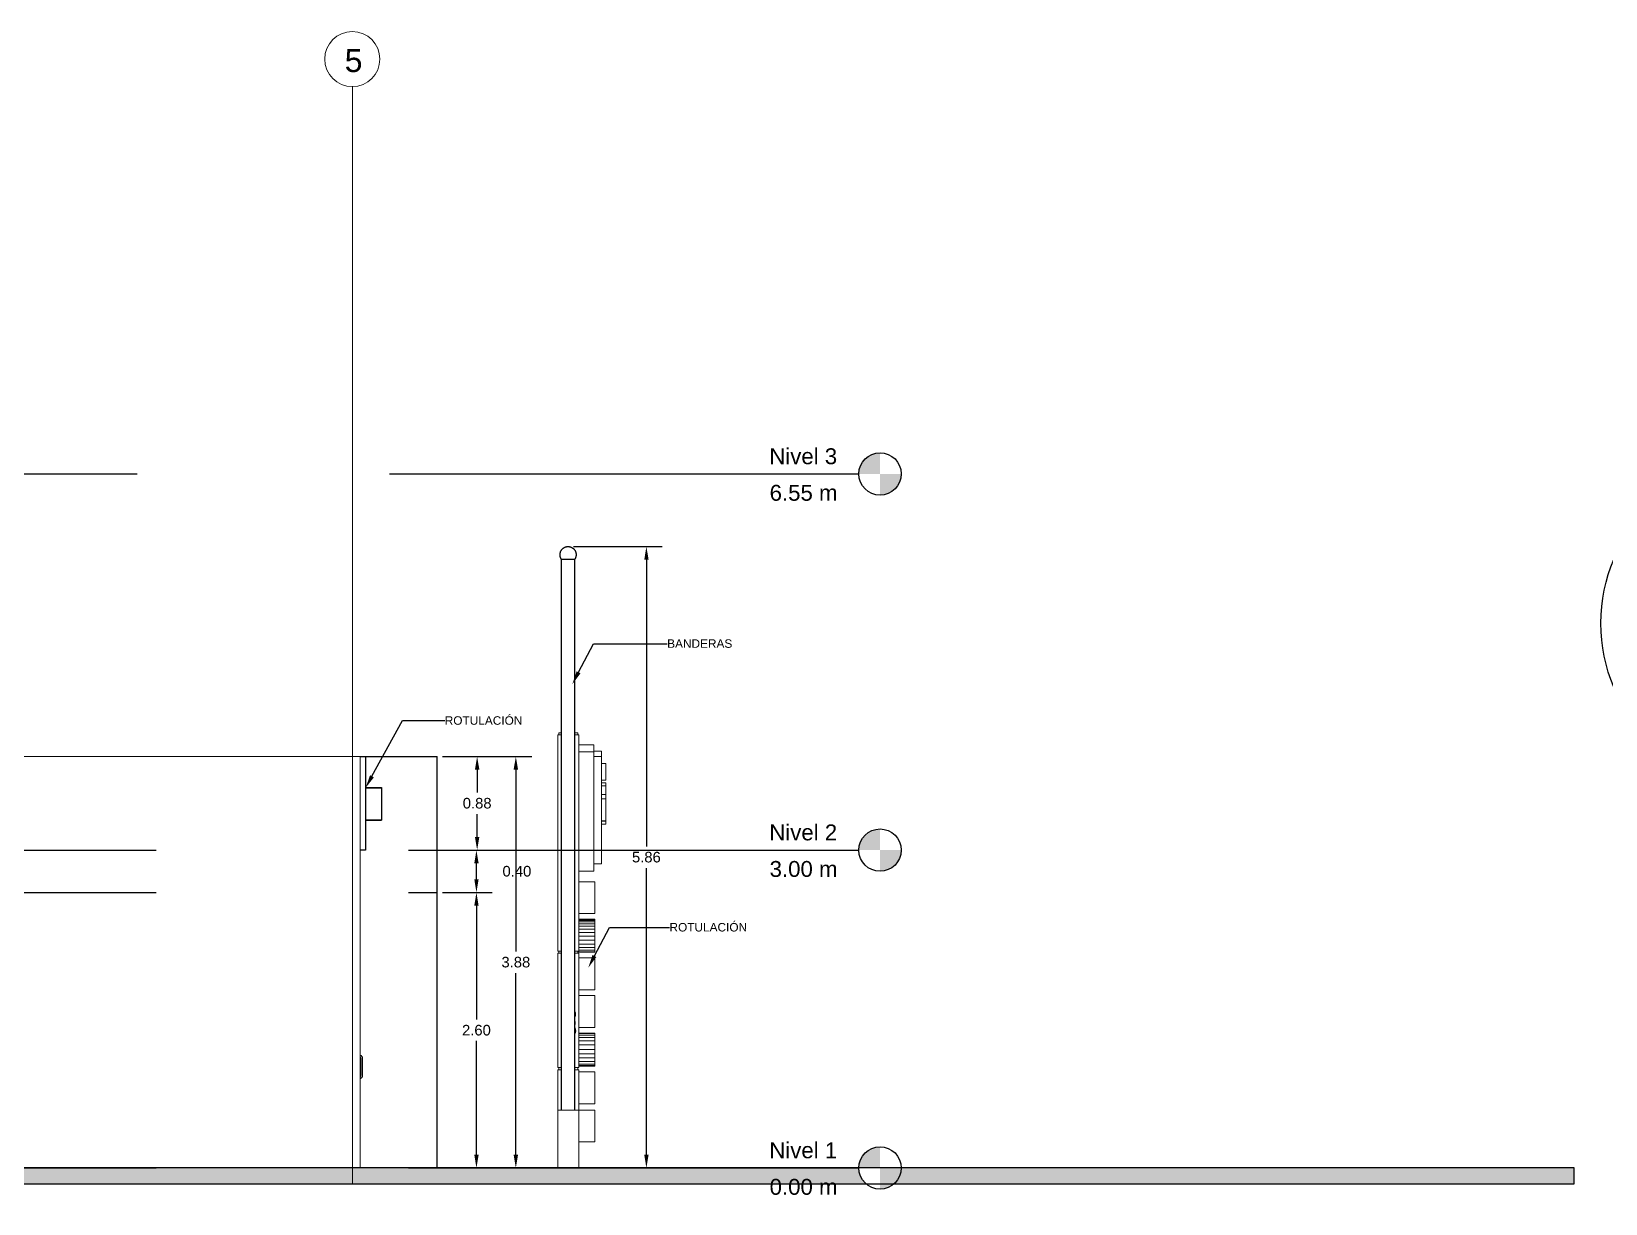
# Model space of a CAD drawing. Header units: inches. Extents: x -6 to 158, y 10 to 161.
# Drawn here: x 37.14 to 51.99, y 12.9 to 23.96 of the extents above; entities that cross this region are included whole.
import ezdxf
from ezdxf import colors
from ezdxf.entities.mleader import LeaderData, LeaderLine
from ezdxf.math import Vec2, Vec3

# ---------------------------------------------------------------- set-up
doc = ezdxf.new("R2010")
doc.units = ezdxf.units.IN
doc.header["$MEASUREMENT"] = 0
doc.linetypes.add('DASHED2', pattern=[9.525, 6.35, -3.175])
doc.linetypes.add('Grid Line', pattern=[22.225, 12.7, -3.175, 3.175, -3.175])
for name, color, linetype in [('10 HATCH 2', 9, 'Continuous'), ('2', 2, 'Continuous'), ('2 Ejes 2', 2, 'Continuous'), ('4 Paredes', 5, 'Continuous'), ('5 Muebles', 1, 'Continuous'), ('6', 6, 'Continuous'), ('Dim', 2, 'Continuous'), ('Proy', 1, 'DASHED2'), ('TEXTO', 2, 'Continuous')]:
    doc.layers.add(name, color=color, linetype=linetype)
for name, color, linetype, lineweight in [('A-COLS', 3, 'Continuous', 9), ('A-DOOR', 2, 'Continuous', 9), ('A-FLOR', 5, 'Continuous', 9), ('A-GENM', 3, 'Continuous', 9), ('A-WALL', 5, 'Continuous', 9), ('L-SITE', 91, 'Continuous', 18), ('S-GRID', 1, 'Continuous', 9), ('S-GRID-IDEN', 1, 'Continuous', 9)]:
    doc.layers.add(name, color=color, linetype=linetype, lineweight=lineweight)
doc.styles.add('Arial', font='arial.ttf', dxfattribs={"height": 250})
doc.styles.add('Arial_1', font='arial.ttf', dxfattribs={"height": 450})
doc.styles.add('style1', font='micross.ttf')
doc.dimstyles.new('1-50', dxfattribs={"dimscale": 0.05, "dimtxt": 2, "dimasz": 2.5, "dimexe": 3, "dimexo": 1, "dimgap": 1, "dimtad": 0, "dimtih": 1, "dimtoh": 1, "dimzin": 1, "dimdsep": 46, "dimtxsty": 'style1', "dimcen": 2.5, "dimclrd": 124, "dimclre": 124, "dimclrt": 1, "dimadec": 0, "dimazin": 0, "dimtfac": 1, "dimtmove": 2, "dimatfit": 3, "dimfxl": 1, "dimtolj": 1, "dimtzin": 0, "dimlwd": -1, "dimlwe": -1, "dimarcsym": 0})

# ---------------------------------------------------------------- blocks, each defined once
blk = doc.blocks.new('Dbl_Door_16780 - EFCO D300 Double-2139893-Section 2')
at = {"layer": 'A-DOOR'}
for p, q in [((14282, 1035), (14282, 873)), ((14296, 873), (14296, 1036))]:
    blk.add_line(p, q, dxfattribs=at)
for centre, radius, start, end in [((14261, 1033), 35.5, 4.1415, 65.9215), ((14261, 1033), 22, 5.2626, 48.8443), ((14261, 875), 22, 311.1557, 354.7374), ((14261, 875), 35.5, 294.0785, 355.8585)]:
    blk.add_arc(centre, radius, start, end, dxfattribs=at)
blk = doc.blocks.new('Pilares 1 - Pilares 1-954423-Section 2')
at = {"layer": 'A-COLS'}
for p, q in [((16173, 4087), (16139, 4087)), ((16139, 2047), (16139, 4087)), ((16149, 4107), (16173, 4107)), ((16149, 4087), (16149, 4107)), ((16299, 4107), (16329, 4107)), ((16339, 4087), (16299, 4087)), ((16329, 4107), (16329, 4087)), ((16339, 2047), (16339, 4087)), ((16139, 2047), (16173, 2047)), ((16173, 2027), (16139, 2027)), ((16139, 947), (16139, 2027)), ((16149, 2027), (16149, 2047)), ((16299, 2047), (16339, 2047)), ((16339, 2027), (16299, 2027)), ((16329, 2047), (16329, 2027)), ((16339, 947), (16339, 2027)), ((16139, 947), (16173, 947)), ((16173, 927), (16139, 927)), ((16139, 546), (16139, 927)), ((16149, 927), (16149, 947)), ((16299, 947), (16339, 947)), ((16339, 927), (16299, 927)), ((16329, 947), (16329, 927)), ((16339, 546), (16339, 927)), ((16139, 546), (16339, 546)), ((16139, 0), (16139, 546)), ((16339, 0), (16339, 546))]:
    blk.add_line(p, q, dxfattribs=at)
blk = doc.blocks.new('Pilares 3 - Pilares 3-989209-Section 2')
at = {"layer": 'A-COLS'}
for p, q in [((16480, 3992), (16339, 3992)), ((16339, 3928), (16480, 3928)), ((16550, 3934), (16480, 3934)), ((16480, 3882), (16550, 3882)), ((16592, 3818), (16550, 3818)), ((16550, 3661), (16592, 3661)), ((16592, 3634), (16550, 3634)), ((16592, 3605), (16550, 3605)), ((16592, 3605), (16592, 3565)), ((16550, 3525), (16592, 3525)), ((16550, 3485), (16592, 3485)), ((16592, 3565), (16592, 3525)), ((16592, 3485), (16592, 3478)), ((16592, 3277), (16550, 3277)), ((16550, 3274), (16592, 3274)), ((16550, 3246), (16592, 3246)), ((16550, 2871), (16480, 2871)), ((16480, 2800), (16339, 2800))]:
    blk.add_line(p, q, dxfattribs=at)
at = {"layer": 'A-COLS', "flags": 128}
for points in [[(16592, 3818), (16592, 3817), (16592, 3813)], [(16592, 3813), (16592, 3806), (16592, 3797), (16592, 3786), (16592, 3772), (16592, 3758), (16592, 3742), (16592, 3727), (16592, 3712), (16592, 3698), (16592, 3686), (16592, 3676), (16592, 3668), (16592, 3663), (16592, 3661), (16592, 3661)]]:
    blk.add_lwpolyline(points, dxfattribs=at)
at = {"layer": 'A-COLS'}
for points, knots in [([(16480, 3928), (16480, 3975), (16480, 3989), (16480, 3992), (16480, 3992)], [-1.9282012, -1.9282012, -1.9282012, -1.9282012, -1.3134954, -0.9641006, -0.9641006, -0.9641006, -0.9641006]), ([(16480, 2800), (16480, 2858), (16480, 2934), (16480, 3019), (16480, 3151), (16480, 3317), (16480, 3515), (16480, 3732), (16480, 3928)], [-3.230316, -3.230316, -3.230316, -3.230316, -2.852618, -2.428352, -1.930011, -1.338994, -0.676423, 0, 0, 0, 0]), ([(16550, 3934), (16550, 3934), (16550, 3934), (16550, 3933), (16550, 3932), (16550, 3931), (16550, 3930), (16550, 3928), (16550, 3927), (16550, 3925), (16550, 3920), (16550, 3912), (16550, 3899), (16550, 3886), (16550, 3881)], [0.9811172, 0.9811172, 0.9811172, 0.9811172, 1.0517461, 1.1393916, 1.2270371, 1.2708599, 1.3146827, 1.3585054, 1.4023282, 1.4680623, 1.5337964, 1.6652647, 1.796733, 1.8730419, 1.8730419, 1.8730419, 1.8730419]), ([(16550, 3882), (16550, 3843), (16550, 3773), (16550, 3687), (16550, 3616), (16550, 3567), (16550, 3531), (16550, 3505), (16550, 3481), (16550, 3450), (16550, 3414), (16550, 3374), (16550, 3336), (16550, 3299), (16550, 3262), (16550, 3225), (16550, 3189), (16550, 3153), (16550, 3120), (16550, 3090), (16550, 3069), (16550, 3055), (16550, 3041), (16550, 3027), (16550, 3012), (16550, 3001), (16550, 2991), (16550, 2982), (16550, 2974), (16550, 2963), (16550, 2944), (16550, 2916), (16550, 2888), (16550, 2871)], [0, 0, 0, 0, 0.14357, 0.287139, 0.430709, 0.574278, 0.646063, 0.717848, 0.789633, 0.861418, 1.004987, 1.148557, 1.292126, 1.435696, 1.579266, 1.722835, 1.866405, 2.009974, 2.153544, 2.297114, 2.413764, 2.472089, 2.530414, 2.647064, 2.70539, 2.763715, 2.82204, 2.851202, 2.880365, 2.93869, 2.997015, 3.113666, 3.230316, 3.230316, 3.230316, 3.230316]), ([(16592, 3634), (16592, 3634), (16592, 3632), (16592, 3619), (16592, 3608), (16592, 3604)], [1.633344, 1.633344, 1.633344, 1.633344, 1.7320324, 1.8898499, 1.9997514, 1.9997514, 1.9997514, 1.9997514]), ([(16592, 3525), (16592, 3522), (16592, 3509), (16592, 3499), (16592, 3485), (16592, 3485)], [0.1367898, 0.1367898, 0.1367898, 0.1367898, 0.1765049, 0.343638, 0.4933945, 0.4933945, 0.4933945, 0.4933945]), ([(16592, 3478), (16592, 3418), (16592, 3364), (16592, 3309), (16592, 3277)], [0, 0, 0, 0, 0.2087756, 0.3729042, 0.3729042, 0.3729042, 0.3729042])]:
    blk.add_open_spline(points, degree=3, knots=knots, dxfattribs=at)
for points in [[(16592, 3277), (16592, 3276), (16592, 3275), (16592, 3274)], [(16592, 3274), (16592, 3270), (16592, 3260), (16592, 3246)]]:
    blk.add_open_spline(points, degree=3, dxfattribs=at)
blk = doc.blocks.new('American_Flag_9144 - American_Flag_9144-992217-Section 2')
at = {"layer": '4 Paredes'}
for p, q in [((16172, 5744), (16172, 546)), ((16236, 5744), (16172, 5744)), ((16299, 5744), (16236, 5744)), ((16299, 546), (16299, 5744)), ((16303, 1371), (16299, 1400))]:
    blk.add_line(p, q, dxfattribs=at)
at = {"layer": '4 Paredes', "flags": 128}
for points in [[(16174, 5744), (16172, 5747), (16170, 5749), (16169, 5752), (16168, 5755), (16166, 5757), (16165, 5760), (16164, 5763), (16163, 5766), (16162, 5769), (16162, 5772), (16161, 5775), (16161, 5778), (16160, 5781), (16160, 5784), (16160, 5787), (16160, 5790), (16160, 5793), (16160, 5797), (16161, 5800), (16161, 5803), (16162, 5806), (16163, 5809), (16164, 5812), (16165, 5814), (16166, 5817), (16167, 5820), (16168, 5823), (16170, 5826), (16171, 5828), (16173, 5831), (16175, 5833), (16177, 5836), (16178, 5838), (16181, 5841), (16183, 5843), (16185, 5845), (16187, 5847), (16190, 5849), (16192, 5851), (16195, 5852), (16197, 5854), (16200, 5856), (16203, 5857), (16205, 5858), (16208, 5859), (16211, 5861), (16214, 5862), (16217, 5862), (16220, 5863), (16223, 5864), (16226, 5864), (16229, 5865), (16232, 5865), (16235, 5865), (16236, 5865)], [(16236, 5865), (16239, 5865), (16242, 5865), (16245, 5864), (16248, 5864), (16251, 5863), (16254, 5863), (16257, 5862), (16260, 5861), (16263, 5860), (16266, 5859), (16269, 5857), (16271, 5856), (16274, 5854), (16277, 5853), (16279, 5851), (16282, 5849), (16284, 5847), (16286, 5845), (16289, 5843), (16291, 5841), (16293, 5839), (16295, 5836), (16297, 5834), (16299, 5831), (16300, 5829), (16302, 5826), (16303, 5824), (16305, 5821), (16306, 5818), (16307, 5815), (16308, 5812), (16309, 5809), (16310, 5806), (16310, 5803), (16311, 5800), (16311, 5797), (16312, 5794), (16312, 5791), (16312, 5788), (16312, 5785), (16312, 5782), (16311, 5779), (16311, 5776), (16310, 5773), (16310, 5770), (16309, 5767), (16308, 5764), (16307, 5761), (16306, 5758), (16305, 5755), (16303, 5752), (16302, 5750), (16300, 5747), (16299, 5745), (16298, 5744)], [(16299, 1419), (16300, 1420), (16304, 1432), (16306, 1437), (16307, 1446), (16307, 1454), (16306, 1464), (16301, 1477)], [(16299, 1342), (16302, 1363), (16303, 1371)], [(16301, 1265), (16306, 1280), (16308, 1291), (16307, 1300), (16305, 1308), (16299, 1326)]]:
    blk.add_lwpolyline(points, dxfattribs=at)
at = {"layer": '4 Paredes'}
for centre, major_axis, start_param, end_param in [((16289, 1472), (11.9, 4.5), 6.283178, 6.731605), ((16289, 1472), (11.9, 4.5), 5.549841, 6.012308), ((16289, 1472), (11.9, 4.5), 6.01231, 6.274108), ((16289, 1269), (-11.9, 4.5), 3.41247, 3.873019), ((16289, 1269), (-11.9, 4.5), 2.69518, 3.1416), ((16289, 1269), (-11.9, 4.5), 3.15067, 3.412468)]:
    blk.add_ellipse(centre, major_axis=major_axis, ratio=0.375005, start_param=start_param, end_param=end_param, dxfattribs=at)
blk.add_open_spline([(16299, 1371), (16300, 1371), (16300, 1371), (16301, 1371), (16303, 1371), (16303, 1371), (16304, 1371), (16303, 1371), (16303, 1371)], degree=3, knots=[-0.5212472, -0.5212472, -0.5212472, -0.5212472, -0.5, -0.4444444, -0.3888889, -0.3333333, -0.2777778, -0.2222222, -0.2222222, -0.2222222, -0.2222222], dxfattribs=at)
blk = doc.blocks.new('*D485')
at = {"layer": 'Defpoints', "color": 0, "transparency": 16777216}
for p in [(40.963, 15.832), (41.334, 15.832), (40.963, 13.232)]:
    blk.add_point(p, dxfattribs=at)
at = {"layer": 'Dim', "color": 124, "transparency": 16777216}
for p, q in [((41.013, 15.832), (41.484, 15.832)), ((41.334, 15.707), (41.334, 14.634)), ((41.334, 13.357), (41.334, 14.431)), ((41.013, 13.232), (41.484, 13.232))]:
    blk.add_line(p, q, dxfattribs=at)
for points in [[(41.314, 15.707), (41.355, 15.707), (41.334, 15.832)], [(41.314, 13.357), (41.355, 13.357), (41.334, 13.232)]]:
    blk.add_solid(points, dxfattribs=at)
at = {"layer": 'Dim', "color": 1, "transparency": 16777216, "insert": (41.334, 14.532), "char_height": 0.1, "attachment_point": 5, "style": 'style1'}
blk.add_mtext('\\A1;2.60', dxfattribs=at)
blk = doc.blocks.new('*D486')
at = {"layer": 'Defpoints', "color": 0, "transparency": 16777216}
for p in [(40.963, 16.232), (41.334, 16.232), (40.982, 15.832)]:
    blk.add_point(p, dxfattribs=at)
at = {"layer": 'Dim', "color": 124, "transparency": 16777216}
for p, q in [((41.013, 16.232), (41.484, 16.232)), ((41.334, 15.957), (41.334, 16.107)), ((41.032, 15.832), (41.484, 15.832))]:
    blk.add_line(p, q, dxfattribs=at)
for points in [[(41.314, 16.107), (41.355, 16.107), (41.334, 16.232)], [(41.314, 15.957), (41.355, 15.957), (41.334, 15.832)]]:
    blk.add_solid(points, dxfattribs=at)
at = {"layer": 'Dim', "color": 1, "transparency": 16777216, "insert": (41.716, 16.032), "char_height": 0.1, "attachment_point": 5, "style": 'style1'}
blk.add_mtext('\\A1;0.40', dxfattribs=at)
blk = doc.blocks.new('*D487')
at = {"layer": 'Defpoints', "color": 0, "transparency": 16777216}
for p in [(40.963, 17.115), (41.341, 17.115), (40.982, 16.232)]:
    blk.add_point(p, dxfattribs=at)
at = {"layer": 'Dim', "color": 124, "transparency": 16777216}
for p, q in [((41.013, 17.115), (41.491, 17.115)), ((41.341, 16.99), (41.341, 16.775)), ((41.341, 16.357), (41.341, 16.572)), ((41.032, 16.232), (41.491, 16.232))]:
    blk.add_line(p, q, dxfattribs=at)
for points in [[(41.32, 16.99), (41.362, 16.99), (41.341, 17.115)], [(41.32, 16.357), (41.362, 16.357), (41.341, 16.232)]]:
    blk.add_solid(points, dxfattribs=at)
at = {"layer": 'Dim', "color": 1, "transparency": 16777216, "insert": (41.341, 16.674), "char_height": 0.1, "attachment_point": 5, "style": 'style1'}
blk.add_mtext('\\A1;0.88', dxfattribs=at)
blk = doc.blocks.new('*D402')
at = {"layer": 'Defpoints', "color": 0, "transparency": 16777216}
for p in [(41.341, 17.115), (41.334, 13.232), (41.706, 13.232)]:
    blk.add_point(p, dxfattribs=at)
at = {"layer": 'Dim', "color": 124, "transparency": 16777216}
for p, q in [((41.391, 17.115), (41.856, 17.115)), ((41.706, 16.99), (41.706, 15.275)), ((41.706, 13.357), (41.706, 15.072)), ((41.384, 13.232), (41.856, 13.232))]:
    blk.add_line(p, q, dxfattribs=at)
for points in [[(41.685, 16.99), (41.727, 16.99), (41.706, 17.115)], [(41.685, 13.357), (41.727, 13.357), (41.706, 13.232)]]:
    blk.add_solid(points, dxfattribs=at)
at = {"layer": 'Dim', "color": 1, "transparency": 16777216, "insert": (41.706, 15.174), "char_height": 0.1, "attachment_point": 5, "style": 'style1'}
blk.add_mtext('\\A1;3.88', dxfattribs=at)
blk = doc.blocks.new('*D488')
at = {"layer": 'Defpoints', "color": 0, "transparency": 16777216}
for p in [(42.199, 19.097), (42.199, 13.232), (42.938, 13.232)]:
    blk.add_point(p, dxfattribs=at)
at = {"layer": 'Dim', "color": 124, "transparency": 16777216}
for p, q in [((42.249, 19.097), (43.088, 19.097)), ((42.938, 18.972), (42.938, 16.266)), ((42.938, 13.357), (42.938, 16.063)), ((42.249, 13.232), (43.088, 13.232))]:
    blk.add_line(p, q, dxfattribs=at)
for points in [[(42.918, 18.972), (42.959, 18.972), (42.938, 19.097)], [(42.918, 13.357), (42.959, 13.357), (42.938, 13.232)]]:
    blk.add_solid(points, dxfattribs=at)
at = {"layer": 'Dim', "color": 1, "transparency": 16777216, "insert": (42.938, 16.165), "char_height": 0.1, "attachment_point": 5, "style": 'style1'}
blk.add_mtext('\\A1;5.86', dxfattribs=at)
blk = doc.blocks.new('Grid - M_Grid Head - Circle-10837-Section 2')
at = {"layer": 'S-GRID-IDEN'}
blk.add_circle((-13844, 10530), 325, dxfattribs=at)

msp = doc.modelspace()

# ---------------------------------------------------------------- hatches: boundary and pattern name
at = {"layer": '10 HATCH 2'}
h = msp.add_hatch(color=251, dxfattribs=at)
h.dxf.hatch_style = 1
h.paths.add_polyline_path([(40.163, 13.232), (30.663, 13.232), (30.663, 13.082), (40.163, 13.082)])
h.paths.add_polyline_path([(30.663, 13.232), (25.913, 13.232), (25.913, 13.082), (30.663, 13.082)])
h.paths.add_polyline_path([(25.913, 13.232), (24.738, 13.232), (24.738, 13.082), (25.913, 13.082)])
h.paths.add_polyline_path([(24.738, 13.232), (22.2, 13.232), (22.2, 13.082), (24.738, 13.082)])
h.paths.add_polyline_path([(22.2, 13.232), (7.445, 13.232), (7.445, 13.082), (22.2, 13.082)])
h.paths.add_polyline_path([(44.943, 13.232), (40.163, 13.232), (40.163, 13.082), (45.011, 13.082, -0.21525)])
h.paths.add_polyline_path([(51.694, 13.232), (45.343, 13.232, -0.21525), (45.276, 13.082), (51.694, 13.082)])
h.paths.add_polyline_path([(44.055, 12.897), (44.77, 12.897), (44.77, 13.206), (44.055, 13.206)], flags=9)
at = {"layer": 'Proy', "ltscale": 0.75}
h = msp.add_hatch(color=253, dxfattribs=at)
edge = h.paths.add_edge_path(flags=0)
edge.add_line((45.143, 19.782), (44.943, 19.782))
edge.add_arc((45.143, 19.782), 0.2, 90, 180, ccw=False)
edge.add_line((45.143, 19.982), (45.143, 19.782))
h = msp.add_hatch(color=253, dxfattribs=at)
edge = h.paths.add_edge_path(flags=0)
edge.add_line((45.143, 19.582), (45.143, 19.782))
edge.add_line((45.143, 19.782), (45.343, 19.782))
edge.add_arc((45.143, 19.782), 0.2, 270, 360, ccw=False)
h = msp.add_hatch(color=253, dxfattribs=at)
edge = h.paths.add_edge_path(flags=0)
edge.add_line((45.143, 16.232), (44.943, 16.232))
edge.add_arc((45.143, 16.232), 0.2, 90, 180, ccw=False)
edge.add_line((45.143, 16.432), (45.143, 16.232))
h = msp.add_hatch(color=253, dxfattribs=at)
edge = h.paths.add_edge_path(flags=0)
edge.add_line((45.143, 16.032), (45.143, 16.232))
edge.add_line((45.143, 16.232), (45.343, 16.232))
edge.add_arc((45.143, 16.232), 0.2, 270, 360, ccw=False)
h = msp.add_hatch(color=256, dxfattribs=at)
edge = h.paths.add_edge_path(flags=0)
edge.add_line((45.143, 13.232), (44.943, 13.232))
edge.add_arc((45.143, 13.232), 0.2, 90, 180, ccw=False)
edge.add_line((45.143, 13.432), (45.143, 13.232))
h = msp.add_hatch(color=256, dxfattribs=at)
edge = h.paths.add_edge_path(flags=0)
edge.add_line((45.143, 13.032), (45.143, 13.232))
edge.add_line((45.143, 13.232), (45.343, 13.232))
edge.add_arc((45.143, 13.232), 0.2, 270, 360, ccw=False)

# ---------------------------------------------------------------- linework, layer by layer
at = {"layer": '2'}
for p, q in [((40.238, 17.115), (40.963, 17.115)), ((40.288, 17.115), (40.288, 16.232)), ((40.288, 16.824), (40.438, 16.824)), ((40.288, 16.821), (40.438, 16.821)), ((40.288, 16.819), (40.438, 16.819)), ((40.438, 16.824), (40.438, 16.821)), ((40.438, 16.821), (40.438, 16.819)), ((40.438, 16.819), (40.438, 16.518)), ((40.288, 16.518), (40.438, 16.518)), ((40.288, 16.516), (40.438, 16.516)), ((40.288, 16.513), (40.438, 16.513)), ((40.438, 16.518), (40.438, 16.516)), ((40.438, 16.516), (40.438, 16.513)), ((40.288, 16.232), (40.238, 16.232))]:
    msp.add_line(p, q, dxfattribs=at)
at = {"layer": '5 Muebles', "color": 253, "ltscale": 0.75}
for centre in [(45.143, 19.782), (45.143, 16.232)]:
    msp.add_circle(centre, 0.2, dxfattribs=at)
at = {"layer": '5 Muebles', "ltscale": 0.75}
msp.add_circle((45.143, 13.232), 0.2, dxfattribs=at)
at = {"layer": '6'}
msp.add_lwpolyline([(7.445, 13.082), (51.694, 13.082), (51.694, 13.232), (7.445, 13.232)], close=True, dxfattribs=at)
at = {"layer": '6', "color": 10}
msp.add_circle((53.494, 18.373), 1.548, dxfattribs=at)
at = {"layer": 'A-FLOR'}
for p, q in [((7.445, 13.232), (51.694, 13.232)), ((51.694, 13.232), (51.694, 13.082)), ((51.694, 13.082), (7.445, 13.082))]:
    msp.add_line(p, q, dxfattribs=at)
at = {"layer": 'A-GENM'}
for p, q in [((42.302, 15.934), (42.452, 15.934)), ((42.452, 15.934), (42.452, 15.633)), ((42.302, 15.633), (42.452, 15.633)), ((42.452, 15.579), (42.302, 15.579)), ((42.302, 15.576), (42.452, 15.576)), ((42.302, 15.568), (42.452, 15.568)), ((42.302, 15.555), (42.452, 15.555)), ((42.302, 15.537), (42.452, 15.537)), ((42.302, 15.514), (42.452, 15.514)), ((42.302, 15.486), (42.452, 15.486)), ((42.302, 15.455), (42.452, 15.455)), ((42.452, 15.579), (42.452, 15.576)), ((42.452, 15.576), (42.452, 15.568)), ((42.452, 15.568), (42.452, 15.555)), ((42.452, 15.555), (42.452, 15.537)), ((42.452, 15.537), (42.452, 15.514)), ((42.452, 15.514), (42.452, 15.486)), ((42.452, 15.486), (42.452, 15.455)), ((42.452, 15.455), (42.452, 15.42)), ((42.302, 15.42), (42.452, 15.42)), ((42.302, 15.381), (42.452, 15.381)), ((42.302, 15.345), (42.452, 15.345)), ((42.302, 15.313), (42.452, 15.313)), ((42.452, 15.42), (42.452, 15.381)), ((42.452, 15.381), (42.452, 15.345)), ((42.452, 15.345), (42.452, 15.313)), ((42.452, 15.313), (42.452, 15.289)), ((42.302, 15.289), (42.452, 15.289)), ((42.302, 15.273), (42.302, 15.279)), ((42.302, 15.268), (42.302, 15.273)), ((42.452, 15.273), (42.302, 15.273)), ((42.302, 15.268), (42.452, 15.268)), ((42.302, 15.214), (42.452, 15.214)), ((42.452, 15.289), (42.452, 15.273)), ((42.452, 15.273), (42.452, 15.268)), ((42.452, 15.214), (42.452, 14.913)), ((42.452, 14.913), (42.302, 14.913)), ((42.302, 14.859), (42.452, 14.859)), ((42.452, 14.859), (42.452, 14.558)), ((42.452, 14.558), (42.302, 14.558)), ((42.452, 14.504), (42.302, 14.504)), ((42.302, 14.5), (42.452, 14.5)), ((42.302, 14.486), (42.452, 14.486)), ((42.302, 14.464), (42.452, 14.464)), ((42.302, 14.433), (42.452, 14.433)), ((42.452, 14.504), (42.452, 14.5)), ((42.452, 14.5), (42.452, 14.486)), ((42.452, 14.486), (42.452, 14.464)), ((42.452, 14.464), (42.452, 14.433)), ((42.452, 14.433), (42.452, 14.395)), ((42.302, 14.395), (42.452, 14.395)), ((42.302, 14.351), (42.452, 14.351)), ((42.302, 14.309), (42.452, 14.309)), ((42.302, 14.27), (42.452, 14.27)), ((42.452, 14.395), (42.452, 14.351)), ((42.452, 14.351), (42.452, 14.309)), ((42.452, 14.309), (42.452, 14.27)), ((42.452, 14.27), (42.452, 14.237)), ((42.302, 14.237), (42.452, 14.237)), ((42.302, 14.213), (42.452, 14.213)), ((42.302, 14.198), (42.452, 14.198)), ((42.302, 14.193), (42.452, 14.193)), ((42.302, 14.139), (42.452, 14.139)), ((42.452, 14.237), (42.452, 14.213)), ((42.452, 14.213), (42.452, 14.198)), ((42.452, 14.198), (42.452, 14.193)), ((42.452, 14.139), (42.452, 13.838)), ((42.452, 13.838), (42.302, 13.838)), ((42.302, 13.779), (42.452, 13.779)), ((42.452, 13.779), (42.452, 13.478)), ((42.452, 13.478), (42.302, 13.478))]:
    msp.add_line(p, q, dxfattribs=at)
at = {"layer": 'A-WALL'}
for p, q in [((40.238, 17.115), (33.738, 17.115)), ((40.238, 13.232), (40.238, 17.115))]:
    msp.add_line(p, q, dxfattribs=at)
at = {"layer": 'Dim'}
msp.add_line((40.963, 13.232), (40.963, 17.115), dxfattribs=at)
at = {"layer": 'Proy', "color": 253, "ltscale": 0.75}
for p, q in [((19.083, 19.782), (44.943, 19.782)), ((12.119, 16.232), (44.943, 16.232)), ((12.119, 15.832), (40.963, 15.832))]:
    msp.add_line(p, q, dxfattribs=at)
at = {"layer": 'Proy', "ltscale": 0.75}
msp.add_line((12.119, 13.232), (44.943, 13.232), dxfattribs=at)
at = {"layer": 'S-GRID', "color": 253, "linetype": 'Grid Line'}
msp.add_line((40.163, 13.082), (40.163, 23.438), dxfattribs=at)

# ---------------------------------------------------------------- block references
at = {"layer": 'A-COLS', "xscale": 0.001, "yscale": 0.001, "zscale": 0.001}
for name in ['Pilares 1 - Pilares 1-954423-Section 2', 'Pilares 3 - Pilares 3-989209-Section 2']:
    msp.add_blockref(name, (25.963, 13.232), dxfattribs=at)
at = {"layer": 'A-DOOR', "xscale": 0.001, "yscale": 0.001, "zscale": 0.001}
msp.add_blockref('Dbl_Door_16780 - EFCO D300 Double-2139893-Section 2', (25.963, 13.232), dxfattribs=at)
at = {"layer": 'L-SITE', "xscale": 0.001, "yscale": 0.001, "zscale": 0.001}
msp.add_blockref('American_Flag_9144 - American_Flag_9144-992217-Section 2', (25.963, 13.232), dxfattribs=at)
at = {"layer": 'S-GRID-IDEN', "color": 253, "xscale": 0.0008000000000000003, "yscale": 0.0008000000000000003, "zscale": 0.0008000000000000003}
msp.add_blockref('Grid - M_Grid Head - Circle-10837-Section 2', (51.238, 15.273), dxfattribs=at)

# ---------------------------------------------------------------- texts
at = {"layer": '2 Ejes 2', "color": 253, "insert": (40.091, 23.791), "char_height": 0.216, "width": 0.20395, "attachment_point": 1, "style": 'Arial_1'}
msp.add_mtext('5', dxfattribs=at)
at = {"layer": 'Proy', "color": 253, "ltscale": 0.75, "char_height": 0.15, "width": 0.92194, "attachment_point": 1, "style": 'Arial'}
for s, insert in [('Nivel 3', (44.098, 20.024)), ('6.55 m', (44.101, 19.679)), ('Nivel 2', (44.098, 16.474)), ('3.00 m', (44.101, 16.129))]:
    msp.add_mtext(s, dxfattribs=dict(at, insert=insert))
at = {"layer": 'Proy', "ltscale": 0.75, "char_height": 0.15, "width": 0.92194, "attachment_point": 1, "style": 'Arial'}
for s, insert in [('Nivel 1', (44.098, 13.474)), ('0.00 m', (44.101, 13.129))]:
    msp.add_mtext(s, dxfattribs=dict(at, insert=insert))

# ---------------------------------------------------------------- dimensions: what is measured, and where the dimension line sits
at = {"layer": 'Dim'}
for base, p1, p2, picture, middle in [((42.93837, 13.23223), (42.19875, 19.0972), (42.19875, 13.23223), '*D488', (42.93837, 16.16472)), ((41.341, 17.115), (40.982, 16.232), (40.963, 17.115), '*D487', (41.341, 16.674)), ((41.706, 13.232), (41.341, 17.115), (41.334, 13.232), '*D402', (41.706, 15.174)), ((41.334, 16.232), (40.982, 15.832), (40.963, 16.232), '*D486', (41.716, 16.032)), ((41.334, 15.832), (40.963, 13.232), (40.963, 15.832), '*D485', (41.334, 14.532))]:
    dim = msp.add_linear_dim(base=base, p1=p1, p2=p2, angle=90, dimstyle='1-50', override={"dimfxl": 1.25}, dxfattribs=at)
    dim.commit()
    dim.dimension.update_dxf_attribs({"geometry": picture, "text_midpoint": middle})

# ---------------------------------------------------------------- leaders
at = {"layer": 'TEXTO'}
ml = msp.add_multileader_mtext('Standard', dxfattribs=at)
ml.set_content('{\\C3;BANDERAS}', color=256, style='style1')
ml.set_leader_properties(color=1, linetype='ByLayer', lineweight=-1)
ml.build(insert=Vec2(0, 0))
ml.multileader.update_dxf_attribs({"text_right_attachment_type": 2, "dogleg_length": 4.02, "arrow_head_size": 0.125, "scale": 0.05})
ctx = ml.context
ctx.base_point, ctx.scale, ctx.char_height, ctx.arrow_head_size, ctx.landing_gap_size, ctx.plane_origin = Vec3(43.134, 18.18), 0.05, 0.08, 0.125, 0, Vec3(41.784, 18.529)
ctx.right_attachment = 2
notes = []
notes.append((ctx, [(0, (1, 1, 0), (42.439, 18.18), (1, 0), 0.694, [(0, [(42.24, 17.799)], 0, [])])]))
ctx.mtext.insert, ctx.mtext.width, ctx.mtext.flow_direction = Vec3(43.134, 18.221), 0.91963, 5
ml = msp.add_multileader_mtext('Standard', dxfattribs=at)
ml.set_content('{\\C3;ROTULACIÓN}', color=256, style='style1')
ml.set_leader_properties(color=1, linetype='ByLayer', lineweight=-1)
ml.build(insert=Vec2(0, 0))
ml.multileader.update_dxf_attribs({"text_right_attachment_type": 2, "dogleg_length": 5, "arrow_head_size": 0.125, "scale": 0.05})
ctx = ml.context
ctx.base_point, ctx.scale, ctx.char_height, ctx.arrow_head_size, ctx.landing_gap_size, ctx.plane_origin = Vec3(41.035, 17.454), 0.05, 0.08, 0.125, 0, Vec3(39.903, 17.281)
ctx.right_attachment = 2
notes.append((ctx, [(0, (1, 1, 0), (40.637, 17.454), (1, 0), 0.398, [(0, [(40.288, 16.819)], 0, [])])]))
ctx.mtext.insert, ctx.mtext.width, ctx.mtext.flow_direction = Vec3(41.035, 17.495), 0.91963, 5
ml = msp.add_multileader_mtext('Standard', dxfattribs=at)
ml.set_content('{\\C3;ROTULACIÓN}', color=256, style='style1')
ml.set_leader_properties(color=1, linetype='ByLayer', lineweight=-1)
ml.build(insert=Vec2(0, 0))
ml.multileader.update_dxf_attribs({"text_right_attachment_type": 2, "dogleg_length": 5, "arrow_head_size": 0.125, "scale": 0.05})
ctx = ml.context
ctx.base_point, ctx.scale, ctx.char_height, ctx.arrow_head_size, ctx.landing_gap_size, ctx.plane_origin = Vec3(43.156, 15.503), 0.05, 0.08, 0.125, 0, Vec3(41.854, 15.842)
ctx.right_attachment = 2
notes.append((ctx, [(0, (1, 1, 0), (42.589, 15.503), (1, 0), 0.567, [(0, [(42.39, 15.122)], 0, [])])]))
ctx.mtext.insert, ctx.mtext.width, ctx.mtext.flow_direction = Vec3(43.156, 15.544), 0.91963, 5
for ctx, leaders in notes:
    for number, flags, end, landing, length, lines in leaders:
        leader = LeaderData()
        leader.index, (leader.has_last_leader_line, leader.has_dogleg_vector, leader.attachment_direction) = number, flags
        leader.last_leader_point, leader.dogleg_vector, leader.dogleg_length = Vec3(end), Vec3(landing), length
        for number, points, colour, breaks in lines:
            line = LeaderLine()
            line.index, line.vertices, line.color, line.breaks = number, Vec3.list(points), colors.encode_raw_color(colour), breaks
            leader.lines.append(line)
        ctx.leaders.append(leader)

doc.saveas('drawing.dxf')
